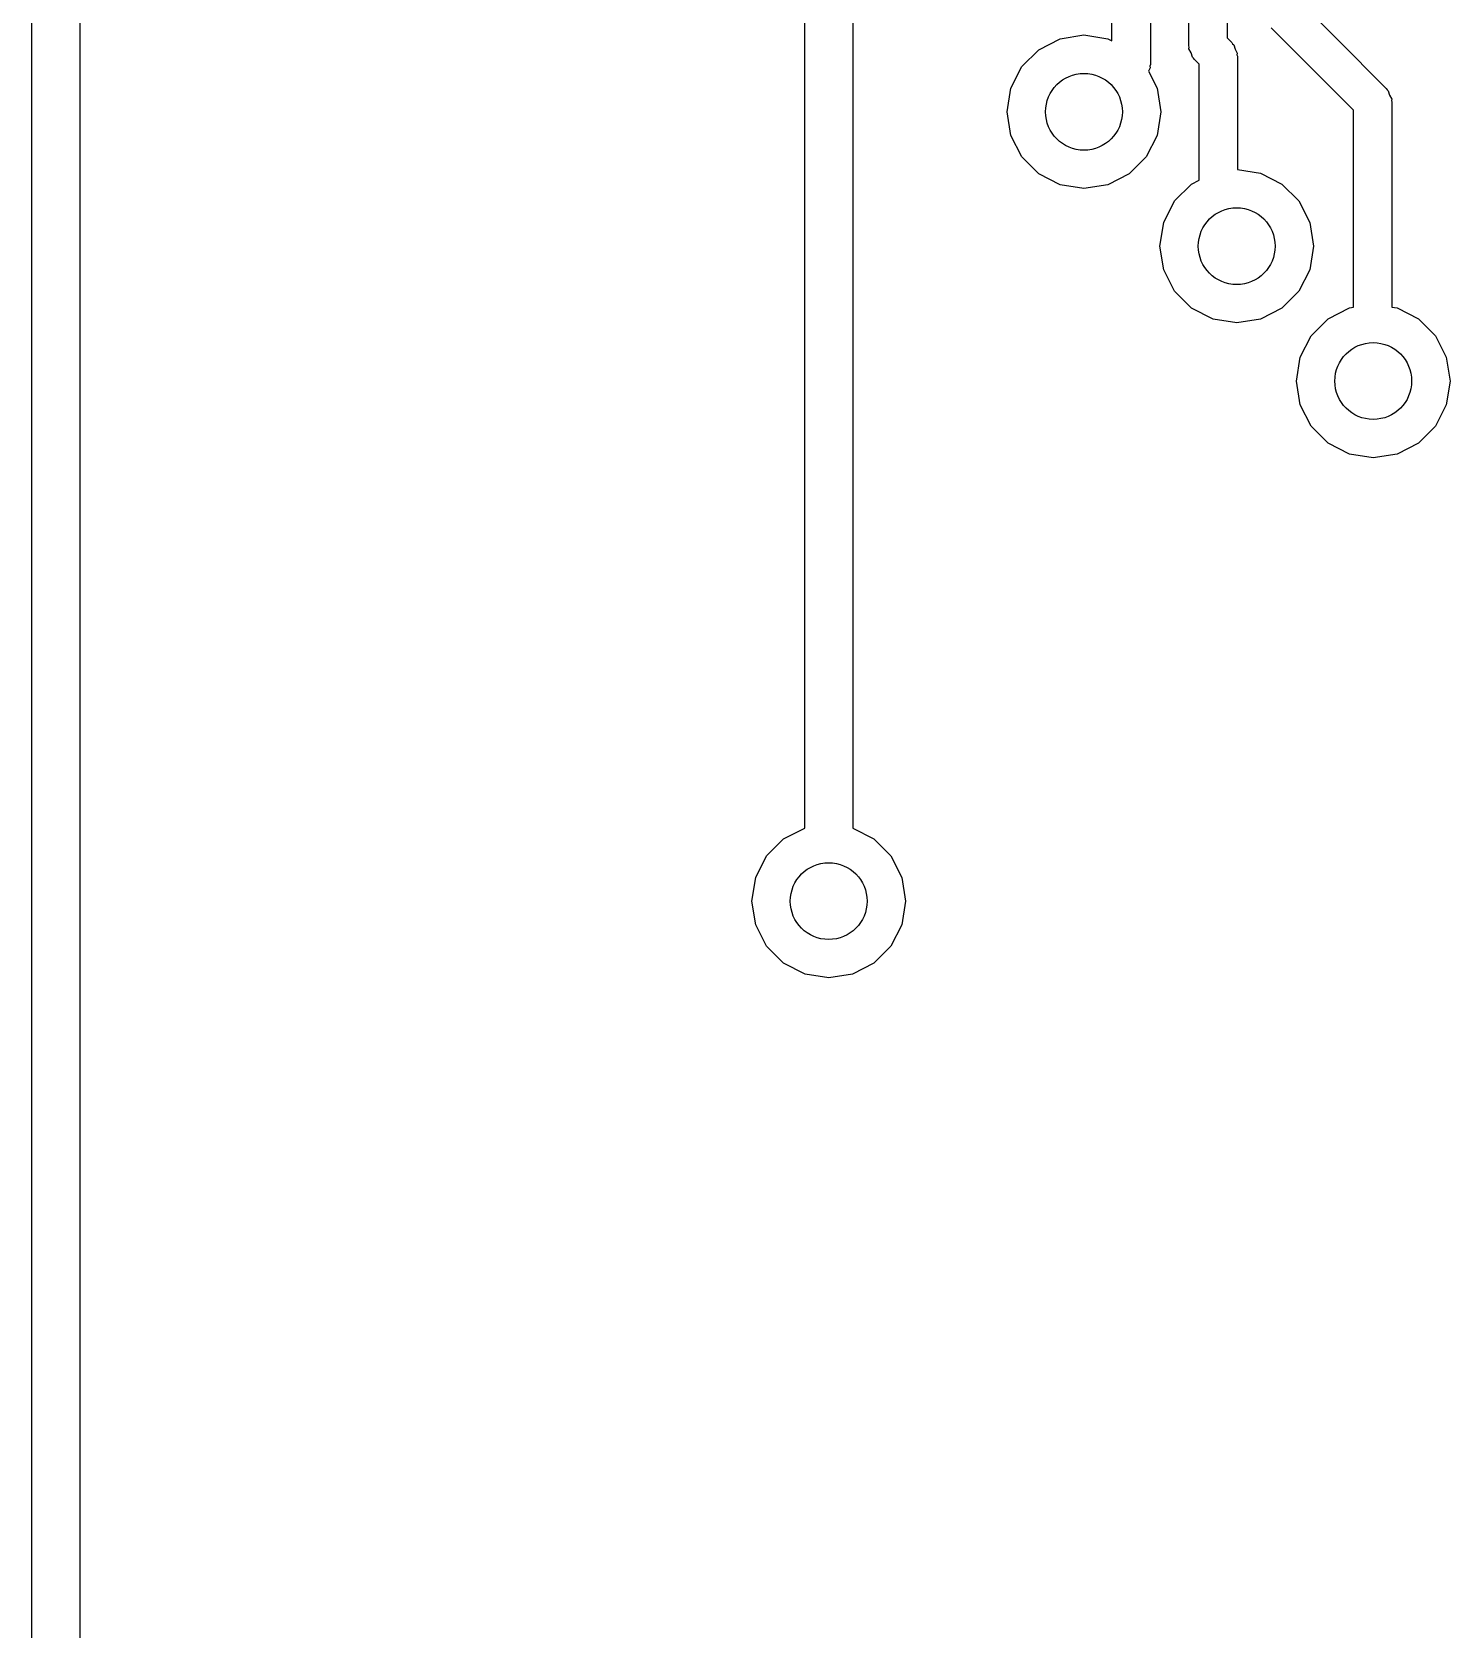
# Model space of a CAD drawing. Extents: x 3.08 to 10.86, y -3.21 to -0.59.
# Drawn here: x 4.2707 to 4.5615, y -2.2965 to -1.9691 of the extents above; entities that cross this region are included whole.
import ezdxf

# ---------------------------------------------------------------- set-up
doc = ezdxf.new("R2010")
doc.units = 0
doc.header["$MEASUREMENT"] = 0
doc.layers.add('BLACK', color=7, linetype='CONTINUOUS')

msp = doc.modelspace()

# ---------------------------------------------------------------- linework, layer by layer
at = {"layer": 'BLACK', "linetype": 'CONTINUOUS'}
for p, q in [((4.50787, -1.97197), (4.50787, -1.69454)), ((4.51575, -1.69291), (4.51575, -1.97034)), ((4.49213, -1.97096), (4.49213, -1.70244)), ((4.5, -1.70079), (4.5, -1.97583)), ((4.27067, -2.35531), (4.27067, -1.78839)), ((4.28051, -1.78839), (4.28051, -2.35531)), ((4.43897, -1.84973), (4.43897, -2.13236)), ((4.42913, -2.13236), (4.42913, -1.85583)), ((4.5315, -1.96384), (4.53822, -1.97056)), ((4.47714, -1.97276), (4.48153, -1.97052)), ((4.48153, -1.97052), (4.48639, -1.96975)), ((4.48639, -1.96975), (4.49126, -1.97052)), ((4.49126, -1.97052), (4.49213, -1.97096)), ((4.51575, -1.97034), (4.51672, -1.97131)), ((4.53265, -1.97613), (4.52478, -1.96825)), ((4.53822, -1.97056), (4.53822, -1.97056)), ((4.53822, -1.97056), (4.54839, -1.98073)), ((4.47365, -1.97624), (4.47714, -1.97276)), ((4.50797, -1.97227), (4.50787, -1.97197)), ((4.50792, -1.97258), (4.50797, -1.97227)), ((4.50834, -1.9734), (4.50792, -1.97258)), ((4.50863, -1.97428), (4.50834, -1.9734)), ((4.50888, -1.97447), (4.50863, -1.97428)), ((4.51672, -1.97131), (4.51686, -1.97159)), ((4.51686, -1.97159), (4.51712, -1.97178)), ((4.51712, -1.97178), (4.5174, -1.97265)), ((4.5174, -1.97265), (4.51782, -1.97347)), ((4.51782, -1.97347), (4.51777, -1.97379)), ((4.51777, -1.97379), (4.51787, -1.97409)), ((4.51787, -1.97409), (4.51787, -1.99731)), ((4.47142, -1.98063), (4.47365, -1.97624)), ((4.49995, -1.97645), (4.4996, -1.97714)), ((4.4996, -1.97714), (4.50137, -1.98063)), ((4.5, -1.97583), (4.4999, -1.97613)), ((4.4999, -1.97613), (4.49995, -1.97645)), ((4.50903, -1.97475), (4.50888, -1.97447)), ((4.51, -1.97572), (4.50903, -1.97475)), ((4.51, -1.99951), (4.51, -1.97572)), ((4.54166, -1.98514), (4.53265, -1.97613)), ((4.53265, -1.97613), (4.53265, -1.97613)), ((4.47065, -1.9855), (4.47142, -1.98063)), ((4.50137, -1.98063), (4.50214, -1.9855)), ((4.54839, -1.98073), (4.54853, -1.98101)), ((4.54853, -1.98101), (4.54879, -1.9812)), ((4.54879, -1.9812), (4.54907, -1.98208)), ((4.54907, -1.98208), (4.54949, -1.9829)), ((4.54949, -1.9829), (4.54944, -1.98321)), ((4.54944, -1.98321), (4.54954, -1.98351)), ((4.54954, -1.98351), (4.54954, -2.02554)), ((4.47142, -1.99036), (4.47065, -1.9855)), ((4.50214, -1.9855), (4.50137, -1.99036)), ((4.54166, -2.02558), (4.54166, -1.98514)), ((4.47365, -1.99475), (4.47142, -1.99036)), ((4.50137, -1.99036), (4.49914, -1.99475)), ((4.47714, -1.99824), (4.47365, -1.99475)), ((4.49914, -1.99475), (4.49565, -1.99824)), ((4.48153, -2.00047), (4.47714, -1.99824)), ((4.48639, -2.00125), (4.48153, -2.00047)), ((4.49126, -2.00047), (4.48639, -2.00125)), ((4.49565, -1.99824), (4.49126, -2.00047)), ((4.50497, -2.00378), (4.50846, -2.0003)), ((4.50846, -2.0003), (4.51, -1.99951)), ((4.51787, -1.99731), (4.52258, -1.99806)), ((4.52258, -1.99806), (4.52697, -2.0003)), ((4.52697, -2.0003), (4.53045, -2.00378)), ((4.50274, -2.00817), (4.50497, -2.00378)), ((4.53045, -2.00378), (4.53269, -2.00817)), ((4.50197, -2.01304), (4.50274, -2.00817)), ((4.53269, -2.00817), (4.53346, -2.01304)), ((4.50274, -2.0179), (4.50197, -2.01304)), ((4.53346, -2.01304), (4.53269, -2.0179)), ((4.50497, -2.02229), (4.50274, -2.0179)), ((4.53269, -2.0179), (4.53045, -2.02229)), ((4.50846, -2.02578), (4.50497, -2.02229)), ((4.53045, -2.02229), (4.52697, -2.02578)), ((4.51285, -2.02801), (4.50846, -2.02578)), ((4.52697, -2.02578), (4.52258, -2.02801)), ((4.53646, -2.02795), (4.54085, -2.02571)), ((4.54085, -2.02571), (4.54166, -2.02558)), ((4.54954, -2.02554), (4.55058, -2.02571)), ((4.55058, -2.02571), (4.55497, -2.02795)), ((4.51771, -2.02878), (4.51285, -2.02801)), ((4.52258, -2.02801), (4.51771, -2.02878)), ((4.53297, -2.03143), (4.53646, -2.02795)), ((4.55497, -2.02795), (4.55845, -2.03143)), ((4.53074, -2.03582), (4.53297, -2.03143)), ((4.55845, -2.03143), (4.56069, -2.03582)), ((4.52997, -2.04069), (4.53074, -2.03582)), ((4.56069, -2.03582), (4.56146, -2.04069)), ((4.53074, -2.04555), (4.52997, -2.04069)), ((4.56146, -2.04069), (4.56069, -2.04555)), ((4.53297, -2.04994), (4.53074, -2.04555)), ((4.56069, -2.04555), (4.55845, -2.04994)), ((4.53646, -2.05343), (4.53297, -2.04994)), ((4.55845, -2.04994), (4.55497, -2.05343)), ((4.54085, -2.05566), (4.53646, -2.05343)), ((4.54571, -2.05643), (4.54085, -2.05566)), ((4.55058, -2.05566), (4.54571, -2.05643)), ((4.55497, -2.05343), (4.55058, -2.05566)), ((4.42131, -2.13805), (4.4248, -2.13457)), ((4.4248, -2.13457), (4.42913, -2.13236)), ((4.43897, -2.13236), (4.44331, -2.13457)), ((4.44331, -2.13457), (4.44679, -2.13805)), ((4.41908, -2.14244), (4.42131, -2.13805)), ((4.44679, -2.13805), (4.44903, -2.14244)), ((4.41831, -2.14731), (4.41908, -2.14244)), ((4.44903, -2.14244), (4.4498, -2.14731)), ((4.41908, -2.15218), (4.41831, -2.14731)), ((4.4498, -2.14731), (4.44903, -2.15218)), ((4.42131, -2.15657), (4.41908, -2.15218)), ((4.44903, -2.15218), (4.44679, -2.15657)), ((4.4248, -2.16005), (4.42131, -2.15657)), ((4.44679, -2.15657), (4.44331, -2.16005)), ((4.42919, -2.16229), (4.4248, -2.16005)), ((4.44331, -2.16005), (4.43892, -2.16229)), ((4.43405, -2.16306), (4.42919, -2.16229)), ((4.43892, -2.16229), (4.43405, -2.16306))]:
    msp.add_line(p, q, dxfattribs=at)
at = {"layer": 'BLACK'}
for centre in [(4.48639, -1.9855), (4.51771, -2.01304), (4.54571, -2.04069), (4.43405, -2.14731)]:
    msp.add_circle(centre, 0.007874, dxfattribs=at)

doc.saveas('drawing.dxf')
